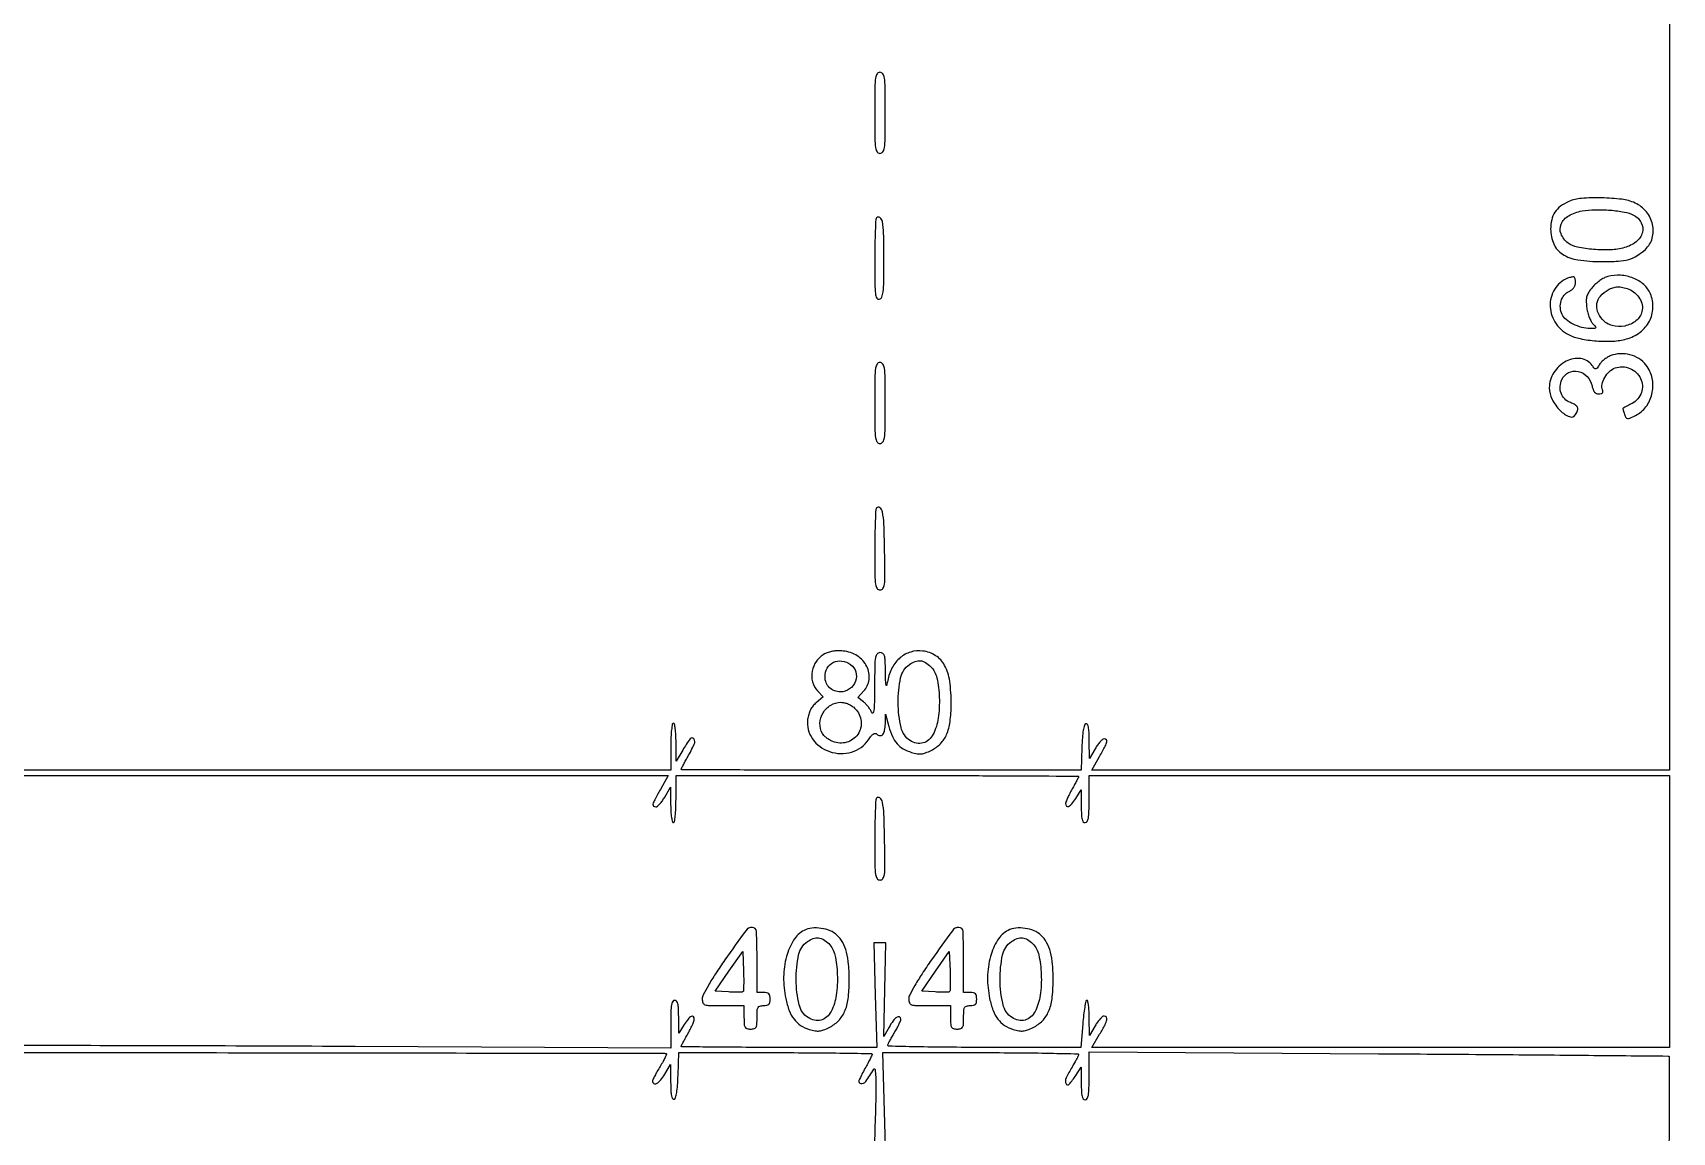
# Model space of a CAD drawing. Extents: x 0 to 836, y 5 to 589.
# Drawn here: x 196.6 to 249.7, y 230.8 to 266.4 of the extents above; entities that cross this region are included whole.
import ezdxf

# ---------------------------------------------------------------- set-up
doc = ezdxf.new("R2010")
doc.units = 0
doc.header["$MEASUREMENT"] = 0

msp = doc.modelspace()

# ---------------------------------------------------------------- linework, layer by layer
for points in [[(201.712326, 537.783562, -0.000001), (217.055896, 537.76491, -0.426088)], [(546.939, 229.3929, -0.000106), (546.943559, 250.949215, -0.000176), (546.957638, 269.095817, -0.000001), (546.976289, 285.583213, -0.415883)], [(836.0595, 588.6891), (420.497259, 588.710259, 0.000013), (261.145696, 588.714318, 0.000021), (126.989856, 588.708632), (4.934769, 588.698274, 0.19889), (4.878609, 588.675009, 0.198853), (4.855343, 588.618859), (4.83877, 516.273901, 0.000036), (4.826254, 436.744061, 0.000021), (4.8222, 342.282364), (4.8222, 95.946129), (4.469225, 95.920114, 0.031904), (4.160456, 95.877435, 0.315999), (4.075312, 95.787407, 0.415411), (4.137995, 95.703578, 0.035338), (4.43445, 95.6826), (4.8222, 95.6826), (4.8222, 50.2101), (4.8222, 4.7376), (420.462, 4.7376), (836.1018, 4.7376)], [(201.712326, 185.847562, -0.000001), (217.055896, 185.82891, -0.426088)], [(604.852986, 529.408162, -0.000002), (620.423836, 529.389509, -0.550615)], [(238.738155, 529.614638, -0.000002), (224.300981, 529.63329, -0.415836)], [(308.18842, 529.408162, -0.000002), (322.638019, 529.38951, -0.415836)], [(531.796111, 538.074638, -0.000002), (517.6951, 538.093291, -0.426056)], [(413.368417, 538.074638, -0.000002), (399.676779, 538.093291, -0.415815)], [(180.30375, 233.436491, -0.000037), (194.394891, 233.420726, -0.000061), (206.267293, 233.405114, -0.000001), (217.051222, 233.389599, -0.0589), (217.10138, 233.383597, -0.451332), (217.113885, 233.35993, -0.016809), (217.070248, 233.255388, -0.020482), (217.002782, 233.122573, -0.011655), (216.91103, 232.9675, 0.008779), (216.815113, 232.807493, 0.01176), (216.734164, 232.658945, 0.009021), (216.67222, 232.533093, 0.11028), (216.6606, 232.48105, 0.290106), (216.705211, 232.410633, 0.247719), (216.794396, 232.414585, 0.087242), (216.927398, 232.527522, 0.040002), (217.058705, 232.714278), (217.24531, 233.0307), (217.249055, 232.4526, 0.009126), (217.255891, 232.176238, 0.039013), (217.27578, 232.012625, 0.08811), (217.309245, 231.927538, 0.348167), (217.35855, 231.909527, 0.245891), (217.407831, 231.960479, 0.029679), (217.444153, 232.11761, 0.024548), (217.471814, 232.349459, 0.009086), (217.488744, 232.677977), (217.513187, 233.4114), (220.640094, 233.4114, -0.001528), (221.839106, 233.407736, -0.002548), (222.848471, 233.396424, -0.000262), (223.746465, 233.381313, -0.409141), (223.767, 233.360418, -0.112389), (223.75922, 233.326245, -0.003975), (223.699357, 233.204079, -0.007185), (223.624956, 233.060448, -0.004948), (223.536727, 232.899791, 0.025653), (223.341397, 232.506345, 0.509405), (223.399774, 232.407342, 0.265415), (223.559072, 232.479079, 0.02195), (223.819676, 232.872619, -0.706671), (223.863525, 232.863704, -0.026732), (223.884398, 232.622644, -0.012234), (223.888334, 232.157058, -0.002382), (223.870889, 231.31755), (223.827127, 229.6044)], [(77.850638, 481.579418, -0.000002), (77.869294, 494.031443, -0.550517)], [(336.166934, 548.220763, -0.000002), (326.827688, 548.233536, -0.413812)], [(77.644162, 421.684687, -0.000002), (77.625507, 409.236574, -0.415775)], [(209.175878, 310.040362, -0.000003), (220.435047, 310.021704, -0.550465)], [(260.324089, 280.728444, -0.000002), (260.333986, 287.287743, -0.41377)], [(77.841889, 210.212758, -0.000002), (77.851786, 217.49274, -0.413814)], [(353.273145, 235.606241, -0.000004), (353.25667, 227.850838, -0.413589)], [(304.989363, 242.360362, -0.000006), (312.653939, 242.341698, -0.425725)], [(304.989363, 233.308162, -0.000006), (312.653939, 233.289498, -0.425725)], [(249.57, 287.3862), (249.57, 264.9672), (249.57, 242.5482), (240.220977, 242.5482), (230.871953, 242.5482), (231.126477, 242.99919, 0.005105), (231.309754, 243.331829, 0.05887), (231.364391, 243.470314, 0.273209), (231.346284, 243.534433, 0.194915), (231.27525, 243.562572, 0.175744), (231.222937, 243.543133, 0.030637), (231.145749, 243.469038, 0.030019), (231.062089, 243.366543, 0.022931), (230.982895, 243.245322), (230.79629, 242.9289), (230.792545, 243.507, 0.009126), (230.785709, 243.783362, 0.039013), (230.76582, 243.946975, 0.08811), (230.732355, 244.032062, 0.348167), (230.68305, 244.050073, 0.245891), (230.633769, 243.999121, 0.029679), (230.597447, 243.84199, 0.024548), (230.569786, 243.610141, 0.009086), (230.552856, 243.281623), (230.528413, 242.5482), (224.059806, 242.5482, -0.000488), (221.579414, 242.550619, -0.000813), (219.491353, 242.558089, -0.000027), (217.604984, 242.568007, -0.412659), (217.5912, 242.581865, -0.118776), (217.596832, 242.605239, -0.002401), (217.653029, 242.713795, -0.005535), (217.72102, 242.84018, -0.003675), (217.801681, 242.983715, 0.022155), (218.014044, 243.396628, 0.273227), (217.996619, 243.565678, 0.502959), (217.881912, 243.565979, 0.025371), (217.639095, 243.20385), (217.423601, 242.8443), (217.4228, 243.45765, 0.012065), (217.416636, 243.699955, 0.0222), (217.398133, 243.896312, 0.01921), (217.371889, 244.043235, 0.352506), (217.3374, 244.071, 0.365646), (217.301803, 244.040951, 0.014491), (217.2763, 243.8595, 0.018502), (217.258444, 243.617521, 0.009164), (217.2528, 243.3096), (217.2528, 242.5482), (180.4095, 242.5482)], [(224.216938, 229.6044), (224.16343, 231.5079), (224.109922, 233.4114), (227.280161, 233.4114, -0.001875), (228.495608, 233.406841, -0.003132), (229.518367, 233.392762, -0.000395), (230.423384, 233.373917, -0.420077), (230.44776, 233.34795, -0.10382), (230.437677, 233.308212, -0.007062), (230.38467, 233.203733, -0.009869), (230.316721, 233.080345, -0.007234), (230.236693, 232.9461, 0.028609), (230.044805, 232.5905, 0.215036), (230.04219, 232.40388, 0.550574), (230.143454, 232.388096, 0.037328), (230.356067, 232.67115), (230.53215, 232.9461), (230.533575, 232.41735, 0.010038), (230.539693, 232.148714, 0.04885), (230.560988, 231.998113, 0.11021), (230.600413, 231.918061, 0.227201), (230.6619, 231.8886, 0.275826), (230.726047, 231.926901, 0.083163), (230.764185, 232.038861, 0.034798), (230.784022, 232.251994, 0.005809), (230.7888, 232.663265), (230.7888, 233.43793), (240.156765, 233.3768, -0.000237), (243.750542, 233.351648, -0.000393), (246.779884, 233.326633, -0.000009), (249.52495, 233.301758, -0.196554), (249.548538, 233.291862, -0.198668), (249.558202, 233.268563, -0.000102), (249.558795, 232.464703, -0.001342), (249.556869, 231.568853, -0.000815), (249.550023, 230.509432)], [(180.367923, 242.379), (217.169647, 242.379), (216.915123, 241.92801, 0.005105), (216.731846, 241.595371, 0.05887), (216.677209, 241.456886, 0.273209), (216.695316, 241.392767, 0.194915), (216.76635, 241.364628, 0.175744), (216.818663, 241.384067, 0.030637), (216.895851, 241.458162, 0.030019), (216.979511, 241.560657, 0.022931), (217.058705, 241.681878), (217.24531, 241.9983), (217.249055, 241.42725, 0.013372), (217.256473, 241.204561, 0.023366), (217.276141, 241.021049, 0.020491), (217.303316, 240.883075, 0.346819), (217.3374, 240.8562, 0.365646), (217.372997, 240.886249, 0.014491), (217.3985, 241.0677, 0.018502), (217.416356, 241.309679, 0.009164), (217.422, 241.6176), (217.422, 242.379), (223.9362, 242.379, -0.000484), (226.434075, 242.376581, -0.000808), (228.536854, 242.369111, -0.000026), (230.436615, 242.359193, -0.41267), (230.4504, 242.345335, -0.118776), (230.444768, 242.321961, -0.002401), (230.388571, 242.213405, -0.005535), (230.32058, 242.08702, -0.003675), (230.239919, 241.943485, 0.011167), (230.159251, 241.794764, 0.013731), (230.090968, 241.65239, 0.012176), (230.040221, 241.530804, 0.090598), (230.028419, 241.46955, 0.188548), (230.058781, 241.389635, 0.340202), (230.124045, 241.377816, 0.103425), (230.229475, 241.463563, 0.028074), (230.356067, 241.63875), (230.53215, 241.9137), (230.533575, 241.38495, 0.010038), (230.539693, 241.116314, 0.04885), (230.560988, 240.965713, 0.11021), (230.600413, 240.885661, 0.227201), (230.6619, 240.8562, 0.273642), (230.725923, 240.894075, 0.084509), (230.764125, 241.00425, 0.035355), (230.784, 241.214014, 0.005946), (230.7888, 241.6176), (230.7888, 242.379), (240.1794, 242.379), (249.57, 242.379), (249.57, 237.9798), (249.57, 233.5806), (240.223895, 233.5806), (230.87779, 233.5806), (231.129395, 234.007323, 0.009346), (231.302816, 234.314425, 0.063105), (231.365762, 234.477036, 0.227008), (231.348923, 234.558775, 0.236522), (231.27525, 234.594972, 0.175744), (231.222937, 234.575533, 0.030637), (231.145749, 234.501438, 0.030019), (231.062089, 234.398943, 0.022931), (230.982895, 234.277722), (230.79629, 233.9613), (230.792545, 234.53235, 0.012115), (230.785803, 234.751284, 0.019943), (230.768254, 234.935654, 0.01486), (230.744409, 235.079304, 0.358409), (230.715112, 235.1034, 0.354788), (230.683719, 235.077917, 0.008452), (230.645573, 234.879739, 0.014778), (230.610003, 234.633914, 0.00902), (230.581861, 234.342), (230.522298, 233.5806), (227.398449, 233.5806, -0.001903), (226.20064, 233.58516, -0.003175), (225.192358, 233.599238, -0.000406), (224.300262, 233.618085, -0.409796), (224.275033, 233.64405, -0.111035), (224.284259, 233.683809, -0.00754), (224.336565, 233.788267, -0.010506), (224.404025, 233.911654, -0.007675), (224.483893, 234.0459, 0.013093), (224.563885, 234.18373, 0.015532), (224.63187, 234.31803, 0.014424), (224.682031, 234.433853, 0.08935), (224.69496, 234.4971, 0.290848), (224.654363, 234.564416, 0.271399), (224.573477, 234.558908, 0.081573), (224.446756, 234.438271, 0.033385), (224.316053, 234.238975), (224.146005, 233.937603), (224.177436, 235.451102), (224.208867, 236.9646), (224.017997, 236.9646), (223.827127, 236.9646), (223.871166, 235.2726), (223.915206, 233.5806), (220.753203, 233.5806, -0.000998), (219.540731, 233.583019, -0.001664), (218.520038, 233.590489, -0.000112), (217.604875, 233.600437, -0.410968), (217.5912, 233.614265, -0.118776), (217.596832, 233.637639, -0.002401), (217.653029, 233.746195, -0.005535), (217.72102, 233.87258, -0.003675), (217.801681, 234.016115, 0.011167), (217.882349, 234.164836, 0.013731), (217.950632, 234.30721, 0.012176), (218.001379, 234.428796, 0.090598), (218.013181, 234.49005, 0.188548), (217.982819, 234.569965, 0.340202), (217.917555, 234.581784, 0.103425), (217.812125, 234.496037, 0.028074), (217.685533, 234.32085), (217.50945, 234.0459), (217.508025, 234.57465, 0.010038), (217.501907, 234.843286, 0.04885), (217.480612, 234.993887, 0.11021), (217.441187, 235.073939, 0.227201), (217.3797, 235.1034, 0.275944), (217.315546, 235.065076, 0.083091), (217.277411, 234.953019, 0.034768), (217.257577, 234.739703, 0.005802), (217.2528, 234.328016), (217.2528, 233.552632), (207.03735, 233.608877, 0.000808), (201.433992, 233.630677, 0.000187), (192.000757, 233.648612, 0.000193)], [(113.24454, 196.8219), (166.4357, 196.843117, -0.000076), (194.129329, 196.849978, -0.000422), (208.979583, 196.838892, -0.000018), (219.573002, 196.821664, -0.339554), (219.654984, 196.758517, -0.005474), (219.671246, 196.694514, -0.000736), (219.703767, 196.559527, -0.00085), (219.741804, 196.399412, -0.000716), (219.781561, 196.2297, 0.075333), (220.222458, 195.122809, 0.069307), (220.981489, 194.160464, 0.068572), (221.983103, 193.433781, 0.070968), (223.1325, 193.015501, 0.015857), (223.636266, 192.926116, 0.036107), (224.021422, 192.898448, 0.036146), (224.406305, 192.926491, 0.015922), (224.9091, 193.016339, 0.07402), (226.078511, 193.451767, 0.069028), (227.101823, 194.216936, 0.070107), (227.865049, 195.218987, 0.08096), (228.275628, 196.345973), (228.374113, 196.8642), (273.436809, 196.8642)]]:
    msp.add_lwpolyline(points, format="xyb")
for points in [[(223.8516, 263.8251, 0.00213), (223.855132, 262.995774, 0.02996), (223.875479, 262.698863, 0.116079), (223.926018, 262.564369, 0.250083), (224.0208, 262.5138, 0.250083), (224.115582, 262.564369, 0.116079), (224.166121, 262.698863, 0.02996), (224.186468, 262.995774, 0.00213), (224.19, 263.8251, 0.00213), (224.186468, 264.654426, 0.02996), (224.166121, 264.951337, 0.116079), (224.115582, 265.085831, 0.250083), (224.0208, 265.1364, 0.250083), (223.926018, 265.085831, 0.116079), (223.875479, 264.951337, 0.02996), (223.855132, 264.654426, 0.00213)], [(246.3129, 260.956947, 0.053672), (246.040415, 260.799871, 0.089458), (245.858064, 260.608853, 0.090403), (245.755122, 260.367681, 0.055837), (245.7207, 260.0604, 0.10406), (245.821434, 259.581623, 0.148393), (246.102581, 259.254118, 0.105117), (246.602065, 259.06764, 0.03681), (247.3704, 259.010475, 0.014948), (247.909993, 259.026244, 0.05366), (248.249403, 259.083223, 0.072223), (248.513955, 259.200648, 0.044209), (248.786155, 259.407702, 0.140323), (249.008523, 259.76771, 0.124029), (249.020762, 260.209581, 0.116908), (248.819311, 260.62464, 0.115538), (248.452234, 260.907253, 0.076424), (248.027118, 261.026515, 0.024439), (247.370538, 261.073932, 0.024038), (246.717057, 261.057694, 0.085905)], [(223.909763, 260.428762, 0.185399), (223.886298, 260.376044, 0.002359), (223.868685, 260.004811, 0.006502), (223.855802, 259.570983, 0.004171), (223.8516, 259.067197, 0.002344), (223.855282, 258.281668, 0.026565), (223.87469, 257.971518, 0.09424), (223.918752, 257.83084, 0.328503), (223.99965, 257.792305, 0.254366), (224.081194, 257.85939, 0.068477), (224.123684, 258.027571, 0.025039), (224.143634, 258.356051, 0.002648), (224.1477, 259.123909, 0.005609), (224.138761, 259.920699, 0.039503), (224.099534, 260.306222, 0.185758), (224.020412, 260.435944, 0.376737)], [(248.405524, 260.514287, -0.152341), (248.654014, 260.270515, -0.193791), (248.688903, 259.953997, -0.158165), (248.488544, 259.652661, -0.101891), (248.110876, 259.462146, -0.056119), (247.663266, 259.393581, -0.030501), (247.10632, 259.405336, -0.02923), (246.58522, 259.479053, -0.110494), (246.286163, 259.612269, -0.135251), (246.058303, 259.904196, -0.203488), (246.060725, 260.222652, -0.162529), (246.305082, 260.494968, -0.086537), (246.7359, 260.649585, -0.038102), (247.160501, 260.690371, -0.025119), (247.651037, 260.67534, -0.02485), (248.10707, 260.615465, -0.073437)], [(247.567764, 258.526001, 0.055757), (247.448735, 258.478242, 0.028701), (247.311686, 258.394149, 0.028124), (247.179014, 258.290333, 0.037788), (247.072257, 258.181344, 0.029405), (246.954221, 258.023045, 0.074549), (246.894161, 257.89315, 0.072535), (246.873957, 257.749216, 0.026727), (246.886037, 257.544012, 0.031012), (246.912903, 257.39139, 0.027174), (246.95931, 257.23621, 0.028137), (247.016862, 257.100533, 0.069644), (247.077407, 257.011367, -0.010125), (247.171395, 256.903187, -0.29066), (247.175943, 256.868215, -0.281034), (247.146141, 256.848414, -0.009632), (247.000095, 256.8456, -0.06538), (246.729544, 256.881129, -0.050678), (246.451462, 256.986568, -0.053033), (246.219239, 257.135302, -0.117448), (246.090852, 257.300266, -0.088801), (246.035287, 257.517524, -0.091593), (246.059518, 257.738083, -0.097345), (246.158216, 257.924838, -0.116273), (246.315234, 258.046457, 0.05591), (246.406024, 258.100784, 0.077484), (246.471625, 258.169089, 0.081855), (246.510916, 258.251013, 0.071083), (246.5244, 258.345381, 0.033646), (246.517149, 258.453015, 0.197222), (246.489367, 258.501093, 0.203472), (246.436441, 258.51494, 0.035991), (246.33405, 258.492311, 0.166211), (245.886001, 258.17321, 0.151956), (245.70674, 257.633924, 0.141227), (245.860858, 257.057575, 0.139974), (246.298459, 256.64928, 0.068762), (246.677245, 256.517282, 0.030667), (247.201677, 256.445146, 0.030666), (247.741929, 256.437546, 0.056497), (248.175304, 256.507537, 0.094057), (248.613897, 256.725141, 0.109336), (248.915059, 257.079179, 0.113597), (249.031629, 257.515896, 0.108016), (248.949014, 257.968405, 0.11261), (248.736883, 258.265511, 0.085907), (248.396227, 258.476756, 0.080936), (247.984323, 258.569802, 0.082894)], [(248.248768, 258.118376, -0.085784), (248.448997, 257.999853, -0.082624), (248.600881, 257.819641, -0.086689), (248.681051, 257.608243, -0.109293), (248.67517, 257.3996, -0.16313), (248.481644, 257.097218, -0.119704), (248.118758, 256.926469, -0.116706), (247.71042, 256.939066, -0.150427), (247.39446, 257.137958, -0.088728), (247.239834, 257.399833, -0.138217), (247.218587, 257.659353, -0.134064), (247.336382, 257.897376, -0.081178), (247.5819, 258.097019, -0.05298), (247.737625, 258.165601, -0.069353), (247.890711, 258.191958, -0.063219), (248.055864, 258.176345, -0.035715)], [(223.8516, 254.4345, 0.00213), (223.855132, 253.605174, 0.02996), (223.875479, 253.308262, 0.116079), (223.926018, 253.173769, 0.250083), (224.0208, 253.1232, 0.250083), (224.115582, 253.173769, 0.116079), (224.166121, 253.308262, 0.02996), (224.186468, 253.605174, 0.00213), (224.19, 254.4345, 0.00213), (224.186468, 255.263826, 0.02996), (224.166121, 255.560737, 0.116079), (224.115582, 255.695231, 0.250083), (224.0208, 255.7458, 0.250083), (223.926018, 255.695231, 0.116079), (223.875479, 255.560737, 0.02996), (223.855132, 255.263826, 0.00213)], [(247.73039, 255.988789, 0.048999), (247.615122, 255.943269, 0.03454), (247.495763, 255.87122, 0.035001), (247.390178, 255.78547, 0.05974), (247.31714, 255.698647, -0.011552), (247.226182, 255.566586, -0.189773), (247.181861, 255.538211, -0.271529), (247.13886, 255.553224, -0.023408), (247.064874, 255.648985, 0.211093), (246.698613, 255.870381, 0.153403), (246.223769, 255.78554, 0.129568), (245.82514, 255.422331, 0.144874), (245.678716, 254.925151, 0.118743), (245.769088, 254.552169, 0.075627), (246.031631, 254.188321, 0.104789), (246.326489, 253.99262, 0.360451), (246.529163, 254.05861, 0.058537), (246.594489, 254.194826, 0.187349), (246.590514, 254.293702, 0.160649), (246.518991, 254.37376, 0.040558), (246.359018, 254.449463, -0.107945), (246.17718, 254.567556, -0.108648), (246.06166, 254.750464, -0.103734), (246.030382, 254.972204, -0.090479), (246.087786, 255.199805, -0.175419), (246.30212, 255.418717, -0.166765), (246.61208, 255.455517, -0.150308), (246.90329, 255.29236, -0.142024), (247.060464, 254.99013, 0.036534), (247.093834, 254.869758, 0.090483), (247.139454, 254.790804, 0.120338), (247.200868, 254.746322, 0.097136), (247.28103, 254.7306, 0.049538), (247.354426, 254.73789, 0.157244), (247.396954, 254.761674, 0.197701), (247.411969, 254.801738, 0.083848), (247.400411, 254.859019, -0.147101), (247.386672, 255.043588, -0.075242), (247.470991, 255.262274, -0.072203), (247.622037, 255.455947, -0.107624), (247.804555, 255.567812, -0.182238), (248.284562, 255.555765, -0.185988), (248.632115, 255.229782, -0.197143), (248.659847, 254.770798, -0.195315), (248.357405, 254.42227, 0.002093), (248.25309, 254.368692, 0.003032), (248.16145, 254.32043, 0.001553), (248.084159, 254.278815, 0.050235), (248.066533, 254.266823, 0.2614), (248.060538, 254.250978, 0.016535), (248.069921, 254.200213, 0.020895), (248.086403, 254.137657, 0.013728), (248.11032, 254.067109, 0.039093), (248.159135, 253.961359, 0.24682), (248.207285, 253.930072, 0.130591), (248.280355, 253.942423, 0.008927), (248.471688, 254.033677, 0.116211), (248.805877, 254.311899, 0.103036), (248.998917, 254.722154, 0.100295), (249.014905, 255.184976, 0.104035), (248.848389, 255.610859, 0.088767), (248.642798, 255.828425, 0.077816), (248.365268, 255.973368, 0.07552), (248.048791, 256.029398, 0.075811)], [(223.909763, 251.038162, 0.185328), (223.8863, 250.985469, 0.002379), (223.868685, 250.616033, 0.006531), (223.855802, 250.184207, 0.004191), (223.8516, 249.6828, 0.00213), (223.855111, 248.858603, 0.030712), (223.875544, 248.566867, 0.121094), (223.926864, 248.435466, 0.244038), (224.022948, 248.3856, 0.246944), (224.118525, 248.43587, 0.123411), (224.167587, 248.567484, 0.03022), (224.182545, 248.861613, 0.001991), (224.170998, 249.711093, 0.005543), (224.14787, 250.517851, 0.038675), (224.10185, 250.909201, 0.175575), (224.020717, 251.043948, 0.384018)], [(222.225177, 246.312704, 0.110712), (221.964867, 246.078052, 0.108162), (221.8269, 245.752797, 0.111608), (221.839527, 245.408, 0.124458), (222.000665, 245.117574), (222.180129, 244.926543), (221.953133, 244.731289, 0.048726), (221.851126, 244.624619, 0.048834), (221.771776, 244.5003, 0.046779), (221.715423, 244.357975, 0.038307), (221.681788, 244.197768, 0.188303), (221.837669, 243.565938, 0.159414), (222.392643, 243.152305, 0.153431), (223.101775, 243.138232, 0.175448), (223.646643, 243.537179, -0.02203), (223.734912, 243.656857, -0.075589), (223.806016, 243.721829, -0.150299), (223.86532, 243.739598, -0.197029), (223.91698, 243.71798, 0.173036), (224.018859, 243.669679, 0.249915), (224.109194, 243.706786, 0.124886), (224.172916, 243.841176, 0.044026), (224.19571, 244.054843), (224.20142, 244.3671), (224.309545, 243.965198, 0.038216), (224.425066, 243.637799, 0.075966), (224.572505, 243.406371, 0.084039), (224.771301, 243.244216, 0.056423), (225.04151, 243.128754, 0.028674), (225.221912, 243.085797, 0.069341), (225.358575, 243.080605, 0.066052), (225.4954, 243.112988, 0.024135), (225.678054, 243.192935, 0.08301), (225.977912, 243.409949, 0.092798), (226.177209, 243.70529, 0.071312), (226.289171, 244.115949, 0.029806), (226.326058, 244.689792, 0.034601), (226.277861, 245.435123, 0.089966), (226.112807, 245.94477, 0.127907), (225.822967, 246.257719, 0.113238), (225.403866, 246.407749, 0.100897), (225.015427, 246.375488, 0.104785), (224.676482, 246.193486, 0.09659), (224.420611, 245.87488, 0.07336), (224.271902, 245.45123, -0.015911), (224.238006, 245.301719, -0.777471), (224.219219, 245.301826, -0.054826), (224.206706, 245.39473, -0.002119), (224.199729, 245.74185, 0.006429), (224.189345, 246.103302, 0.060641), (224.164251, 246.256165, 0.176836), (224.111622, 246.327759, 0.147773), (224.0208, 246.3552, 0.221615), (223.927139, 246.311542, 0.135315), (223.875394, 246.198548, 0.036101), (223.853324, 245.949179, 0.002782), (223.846238, 245.27655, -0.003522), (223.840003, 244.757729, -0.020622), (223.82357, 244.485519, -0.124815), (223.794298, 244.405299, -0.602645), (223.757887, 244.4094, 0.042857), (223.712673, 244.500755, 0.025956), (223.644784, 244.6006, 0.025895), (223.566492, 244.693397, 0.040906), (223.48939, 244.763295), (223.303881, 244.90569), (223.49314, 245.107147, 0.1592), (223.670874, 245.486211, 0.149125), (223.596922, 245.908462, 0.133589), (223.287293, 246.25095, 0.119772), (222.833656, 246.407209, 0.027879), (222.657935, 246.413815, 0.033992), (222.493994, 246.399661, 0.037167), (222.347744, 246.365667, 0.052649)], [(223.071376, 245.969703, -0.174417), (223.239315, 245.731669, -0.157072), (223.226444, 245.429229, -0.149383), (223.036998, 245.180389, -0.157155), (222.744731, 245.0862, -0.087141), (222.544813, 245.121309, -0.106098), (222.38402, 245.221914, -0.107921), (222.280526, 245.378072, -0.092836), (222.2442, 245.572031, -0.125266), (222.316674, 245.85677, -0.157327), (222.512946, 246.043404, -0.151715), (222.787277, 246.084024, -0.11472)], [(225.661533, 245.906558, -0.144075), (225.861334, 245.540145, -0.044146), (225.940637, 244.908023, -0.044375), (225.905511, 244.234724, -0.081718), (225.741795, 243.712676, -0.09631), (225.603849, 243.534564, -0.114296), (225.416736, 243.434237, -0.114637), (225.205014, 243.426551, -0.097318), (224.997281, 243.510974, -0.192896), (224.704569, 243.930096, -0.054774), (224.608295, 244.73464, -0.054766), (224.689126, 245.542159, -0.189883), (224.973512, 245.972006, -0.063398), (225.159219, 246.069725, -0.113636), (225.329219, 246.092203, -0.112269), (225.493341, 246.038098, -0.060914)], [(223.220945, 244.540145, -0.171965), (223.412569, 244.13813, -0.178056), (223.304559, 243.711961, -0.175695), (222.944343, 243.453535, -0.16836), (222.494767, 243.480139, -0.034572), (222.390401, 243.532084, -0.03036), (222.289336, 243.599992, -0.031589), (222.205582, 243.672784, -0.075329), (222.156367, 243.738641, -0.134578), (222.080761, 244.070735, -0.122953), (222.18076, 244.407834, -0.123709), (222.426768, 244.656898, -0.137203), (222.7518, 244.7478, -0.05569), (222.875437, 244.733986, -0.048581), (222.999099, 244.693059, -0.047034), (223.116344, 244.627369, -0.045205)], [(223.909763, 241.647562, 0.185328), (223.8863, 241.594869, 0.002379), (223.868685, 241.225433, 0.006531), (223.855802, 240.793607, 0.004191), (223.8516, 240.2922, 0.00213), (223.855111, 239.468003, 0.030712), (223.875544, 239.176267, 0.121094), (223.926864, 239.044866, 0.244038), (224.022948, 238.995, 0.246944), (224.118525, 239.04527, 0.123411), (224.167587, 239.176884, 0.03022), (224.182545, 239.471013, 0.001991), (224.170998, 240.320493, 0.005543), (224.14787, 241.127251, 0.038675), (224.10185, 241.518601, 0.175575), (224.020717, 241.653348, 0.384018)], [(219.005961, 236.415393, 0.007362), (218.701558, 235.965499, 0.013352), (218.468041, 235.587537, 0.012012), (218.301921, 235.285403, 0.120245), (218.268, 235.146393, 0.092874), (218.291063, 235.023299, 0.227966), (218.356609, 234.961981, 0.071609), (218.503539, 234.938142, 0.004467), (218.9448, 234.9342), (219.6216, 234.9342), (219.6216, 234.5535, 0.012699), (219.627359, 234.326782, 0.114574), (219.6545, 234.23202, 0.210352), (219.714088, 234.186811, 0.058662), (219.8331, 234.1728, 0.058662), (219.952112, 234.186811, 0.210352), (220.0117, 234.23202, 0.114574), (220.038841, 234.326782, 0.012699), (220.0446, 234.5535, -0.012699), (220.050359, 234.780218, -0.114574), (220.0775, 234.87498, -0.210352), (220.137088, 234.920189, -0.058662), (220.2561, 234.9342, 0.045527), (220.363416, 234.943992, 0.152009), (220.4253, 234.9765, 0.152009), (220.457808, 235.038384, 0.045527), (220.4676, 235.1457, 0.045527), (220.457808, 235.253016, 0.152009), (220.4253, 235.3149, 0.152009), (220.363416, 235.347408, 0.045527), (220.2561, 235.3572), (220.0446, 235.3572), (220.0446, 236.4147, 0.010163), (220.025869, 237.336194, 0.402164), (219.891789, 237.465018, 0.239335), (219.679427, 237.357368, 0.005555)], [(221.569939, 237.368531, 0.133039), (221.226929, 237.048862, 0.072917), (220.996071, 236.518439, 0.063285), (220.904276, 235.86005, 0.054258), (220.971588, 235.163099, 0.038109), (221.083829, 234.774049, 0.07364), (221.239966, 234.490984, 0.08606), (221.452515, 234.29376, 0.071427), (221.732875, 234.163921, 0.026842), (221.919601, 234.118735, 0.069755), (222.057497, 234.112599, 0.067582), (222.194301, 234.144598, 0.024029), (222.378654, 234.225335, 0.08301), (222.678512, 234.442349, 0.092798), (222.877809, 234.73769, 0.071312), (222.989771, 235.148349, 0.029806), (223.026658, 235.722192, 0.020525), (223.007003, 236.261243, 0.045555), (222.938111, 236.666127, 0.060037), (222.815212, 236.97426, 0.079457), (222.63076, 237.212894, 0.093169), (222.410639, 237.353485, 0.059297), (222.116342, 237.433077, 0.059632), (221.813933, 237.441108, 0.098591)], [(222.362133, 236.938958, -0.144075), (222.561934, 236.572545, -0.044146), (222.641237, 235.940423, -0.044375), (222.606111, 235.267124, -0.081718), (222.442395, 234.745076, -0.09631), (222.304449, 234.566964, -0.114296), (222.117336, 234.466637, -0.114637), (221.905614, 234.458951, -0.097318), (221.697881, 234.543374, -0.192896), (221.405169, 234.962496, -0.054774), (221.308895, 235.76704, -0.054766), (221.389726, 236.574559, -0.189883), (221.674112, 237.004406, -0.063398), (221.859819, 237.102125, -0.113636), (222.029819, 237.124603, -0.112269), (222.193941, 237.070498, -0.060914)], [(225.689361, 236.415393, 0.007362), (225.384958, 235.965499, 0.013352), (225.151441, 235.587537, 0.012012), (224.985321, 235.285403, 0.120245), (224.9514, 235.146393, 0.092874), (224.974463, 235.023299, 0.227966), (225.040009, 234.961981, 0.071609), (225.186939, 234.938142, 0.004467), (225.6282, 234.9342), (226.305, 234.9342), (226.305, 234.5535, 0.012699), (226.310759, 234.326782, 0.114574), (226.3379, 234.23202, 0.210352), (226.397488, 234.186811, 0.058662), (226.5165, 234.1728, 0.058662), (226.635512, 234.186811, 0.210352), (226.6951, 234.23202, 0.114574), (226.722241, 234.326782, 0.012699), (226.728, 234.5535, -0.012699), (226.733759, 234.780218, -0.114574), (226.7609, 234.87498, -0.210352), (226.820488, 234.920189, -0.058662), (226.9395, 234.9342, 0.045527), (227.046816, 234.943992, 0.152009), (227.1087, 234.9765, 0.152009), (227.141208, 235.038384, 0.045527), (227.151, 235.1457, 0.045527), (227.141208, 235.253016, 0.152009), (227.1087, 235.3149, 0.152009), (227.046816, 235.347408, 0.045527), (226.9395, 235.3572), (226.728, 235.3572), (226.728, 236.4147, 0.010163), (226.709269, 237.336194, 0.402164), (226.575189, 237.465018, 0.239335), (226.362827, 237.357368, 0.005555)], [(228.168739, 237.368531, 0.133039), (227.825729, 237.048862, 0.072917), (227.594871, 236.518439, 0.063285), (227.503076, 235.86005, 0.054258), (227.570388, 235.163099, 0.038109), (227.682629, 234.774049, 0.07364), (227.838766, 234.490984, 0.08606), (228.051315, 234.29376, 0.071427), (228.331675, 234.163921, 0.026842), (228.518401, 234.118735, 0.069755), (228.656297, 234.112599, 0.067582), (228.793101, 234.144598, 0.024029), (228.977454, 234.225335, 0.08301), (229.277312, 234.442349, 0.092798), (229.476609, 234.73769, 0.071312), (229.588571, 235.148349, 0.029806), (229.625458, 235.722192, 0.020525), (229.605803, 236.261243, 0.045555), (229.536911, 236.666127, 0.060037), (229.414012, 236.97426, 0.079457), (229.22956, 237.212894, 0.093169), (229.009439, 237.353485, 0.059297), (228.715142, 237.433077, 0.059632), (228.412733, 237.441108, 0.098591)], [(228.960933, 236.938958, -0.144075), (229.160734, 236.572545, -0.044146), (229.240037, 235.940423, -0.044375), (229.204911, 235.267124, -0.081718), (229.041195, 234.745076, -0.09631), (228.903249, 234.566964, -0.114296), (228.716136, 234.466637, -0.114637), (228.504414, 234.458951, -0.097318), (228.296681, 234.543374, -0.192896), (228.003969, 234.962496, -0.054774), (227.907695, 235.76704, -0.054766), (227.988526, 236.574559, -0.189883), (228.272912, 237.004406, -0.063398), (228.458619, 237.102125, -0.113636), (228.628619, 237.124603, -0.112269), (228.792741, 237.070498, -0.060914)], [(219.592399, 235.384399, -0.185124), (219.561815, 235.370767, -0.007561), (219.439112, 235.366094, -0.012318), (219.290905, 235.366343, -0.008332), (219.122093, 235.373604), (218.688477, 235.3995), (219.133889, 236.04295), (219.5793, 236.686399), (219.604195, 236.053745, -0.005621), (219.611082, 235.808623, -0.008617), (219.610999, 235.596154, -0.003925), (219.606428, 235.416734, -0.190267)], [(226.275799, 235.384399, -0.185124), (226.245215, 235.370767, -0.007561), (226.122512, 235.366094, -0.012318), (225.974305, 235.366343, -0.008332), (225.805493, 235.373604), (225.371877, 235.3995), (225.817289, 236.04295), (226.2627, 236.686399), (226.287595, 236.053745, -0.005621), (226.294482, 235.808623, -0.008617), (226.294399, 235.596154, -0.003925), (226.289828, 235.416734, -0.190267)]]:
    msp.add_lwpolyline(points, format="xyb", close=True)

doc.saveas('drawing.dxf')
